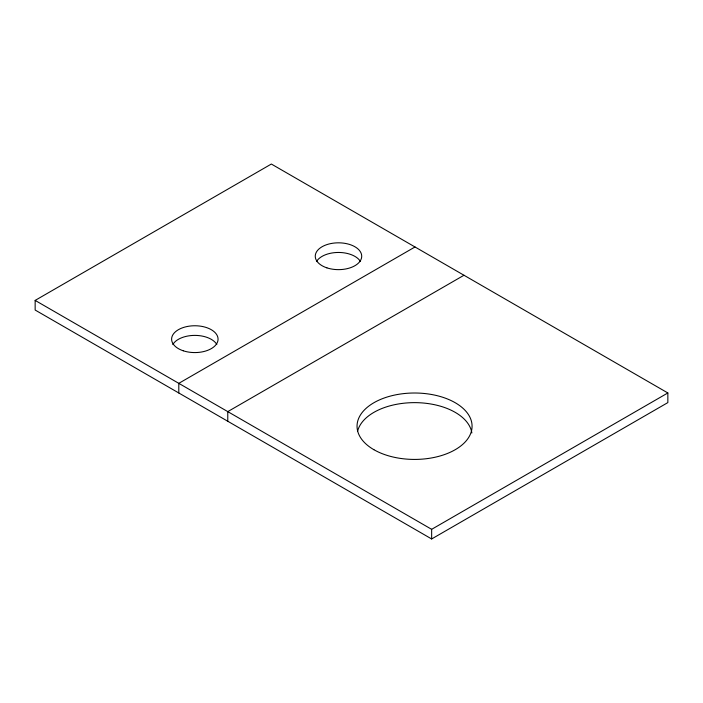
<?xml version="1.0" encoding="UTF-8"?>
<svg xmlns="http://www.w3.org/2000/svg" width="703" height="703" viewBox="0 0 703 703"><rect width="100%" height="100%" fill="white"/><g stroke="black" fill="none" stroke-linecap="round" stroke-linejoin="round"><path stroke-width="1.05" d="M227.772 421.255L35.15 310.041L35.15 300.409L271.349 164.036L667.85 392.959L667.85 402.591L431.651 538.964L227.772 421.255L227.772 411.624L463.98 275.251M431.651 538.964L431.651 529.324L667.85 392.959M414.998 246.973L178.799 383.346L178.799 392.977M35.15 300.409L431.651 529.324M172.833 344.496A23.225 13.41 0 0 1 194.836 335.393A23.225 13.41 0 0 1 216.832 344.496M316.482 261.56A23.225 13.41 0 0 1 338.486 252.456A23.225 13.41 0 0 1 360.481 261.56M357.651 431.036A57.514 33.208 0 0 1 416.238 402.652A57.514 33.208 0 0 1 471.854 432.96M326.869 267.843A23.225 13.41 0 0 0 361.711 256.235A23.225 13.41 0 0 0 326.869 244.618A23.225 13.41 0 0 0 326.869 267.843M183.219 350.779A23.225 13.41 0 0 0 218.062 339.171A23.225 13.41 0 0 0 183.219 327.554A23.225 13.41 0 0 0 183.219 350.779M373.882 449.692A57.514 33.208 0 0 0 470.114 434.806A57.514 33.208 0 0 0 399.673 394.137A57.514 33.208 0 0 0 373.882 449.692"/></g></svg>
